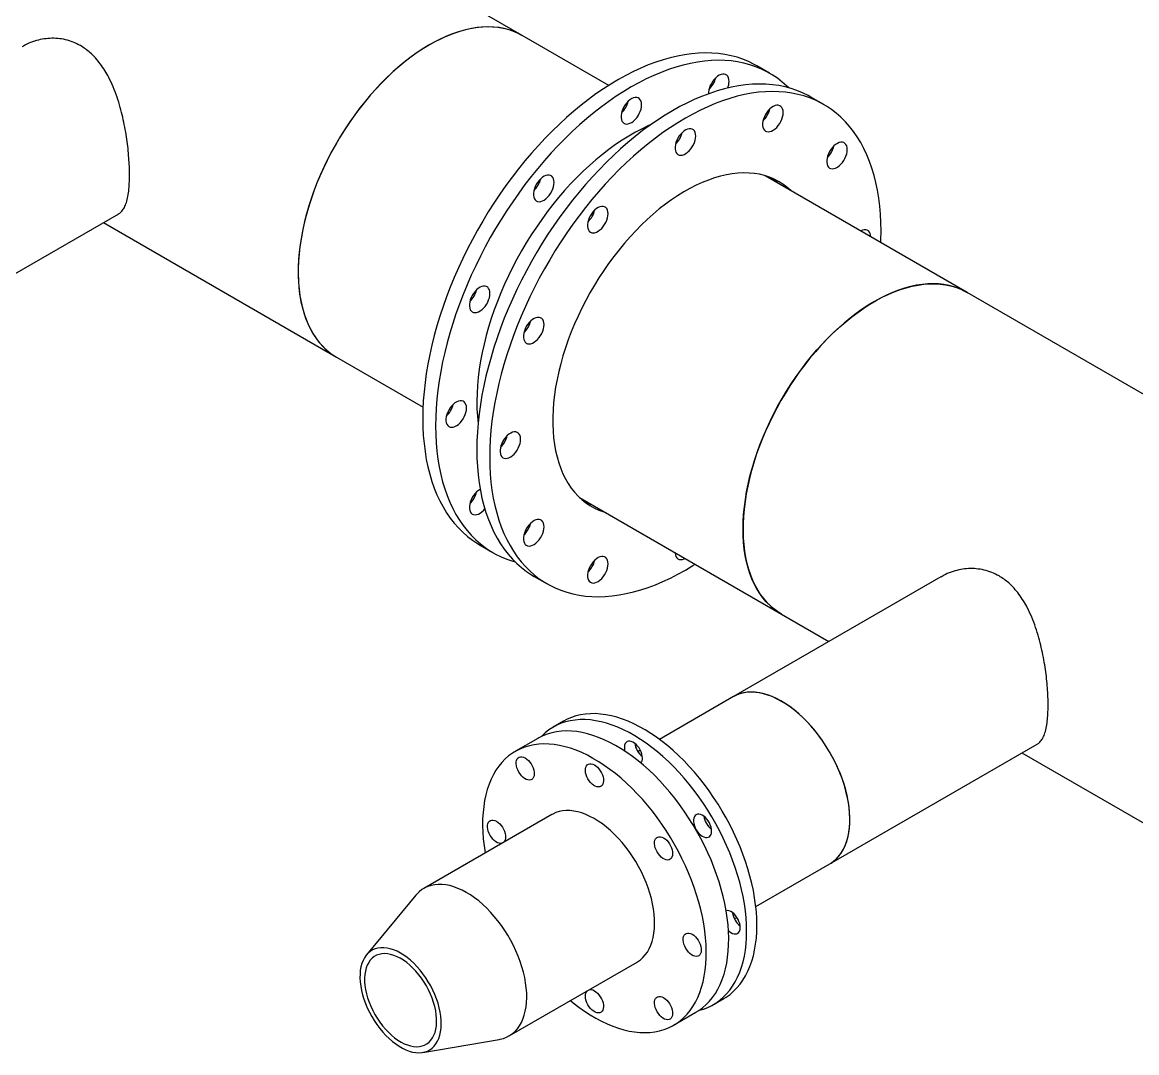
# Model space of a CAD drawing. Header units: inches. Extents: x -375 to 644, y -327 to 278.
# Drawn here: x -217.83 to -179.57, y 78.31 to 113.68 of the extents above; entities that cross this region are included whole.
import ezdxf

# ---------------------------------------------------------------- set-up
doc = ezdxf.new("R2010")
doc.units = ezdxf.units.IN
doc.header["$MEASUREMENT"] = 0

msp = doc.modelspace()

# ---------------------------------------------------------------- linework, layer by layer
at = {"color": 7, "linetype": 'Continuous', "lineweight": 25}
for p, q in [((-200.663, 113.225), (-216.927, 122.614)), ((-197.698, 111.513), (-200.663, 113.225)), ((-192.171, 111.931), (-192.613, 112.186)), ((-190.315, 110.86), (-190.757, 111.115)), ((-192.334, 108.417), (-192.32, 108.408)), ((-185.39, 104.408), (-192.32, 108.408)), ((-221.64, 102.998), (-214.519, 107.109)), ((-215.045, 106.806), (-207.038, 102.183)), ((-169.127, 95.019), (-185.39, 104.408)), ((-207.038, 102.183), (-204.072, 100.471)), ((-198.694, 97.366), (-198.709, 97.375)), ((-198.694, 97.366), (-191.764, 93.366)), ((-202.113, 95.731), (-201.671, 95.476)), ((-200.256, 94.66), (-199.815, 94.405)), ((-186.294, 94.641), (-193.415, 90.53)), ((-191.764, 93.366), (-190.134, 92.424)), ((-193.415, 90.53), (-195.957, 89.063)), ((-199.247, 89.69), (-199.6, 89.485)), ((-200.131, 89.098), (-200.902, 88.653)), ((-190.103, 84.792), (-182.982, 88.904)), ((-196.608, 88.687), (-196.692, 88.638)), ((-183.508, 88.6), (-175.501, 83.977)), ((-199.649, 86.484), (-204.04, 83.949)), ((-192.645, 83.325), (-190.103, 84.792)), ((-204.315, 83.715), (-206.014, 81.663)), ((-193.38, 82.901), (-193.296, 82.949)), ((-201.116, 78.883), (-196.725, 81.417)), ((-194.101, 79.959), (-193.747, 80.163)), ((-195.472, 79.248), (-194.701, 79.693)), ((-204.082, 78.317), (-201.455, 78.762))]:
    msp.add_line(p, q, dxfattribs=at)
at = {"color": 7, "linetype": 'Continuous', "lineweight": 25, "flags": 128}
for points in [[(-200.663, 113.225), (-200.677, 113.233), (-200.829, 113.311), (-200.988, 113.378), (-201.153, 113.432), (-201.324, 113.474), (-201.5, 113.503), (-201.682, 113.519), (-201.868, 113.524), (-202.059, 113.515), (-202.253, 113.494), (-202.451, 113.46), (-202.652, 113.414), (-202.855, 113.356), (-203.061, 113.285), (-203.268, 113.202), (-203.477, 113.107), (-203.686, 113.001), (-203.896, 112.883), (-204.106, 112.754), (-204.315, 112.614), (-204.523, 112.463), (-204.729, 112.302), (-204.934, 112.131), (-205.137, 111.951), (-205.336, 111.761), (-205.533, 111.563), (-205.725, 111.356), (-205.914, 111.141), (-206.098, 110.919), (-206.278, 110.69), (-206.452, 110.454), (-206.62, 110.212), (-206.783, 109.965), (-206.939, 109.713), (-207.088, 109.457), (-207.231, 109.197), (-207.366, 108.934), (-207.493, 108.668), (-207.613, 108.4), (-207.724, 108.13), (-207.827, 107.86), (-207.922, 107.589), (-208.008, 107.318), (-208.084, 107.048), (-208.152, 106.78), (-208.21, 106.514), (-208.259, 106.25), (-208.298, 105.989), (-208.327, 105.733), (-208.347, 105.48), (-208.357, 105.232), (-208.357, 104.99), (-208.348, 104.753), (-208.329, 104.523), (-208.3, 104.3), (-208.262, 104.084), (-208.213, 103.876), (-208.156, 103.676), (-208.089, 103.485), (-208.013, 103.303), (-207.928, 103.131), (-207.834, 102.968), (-207.732, 102.816), (-207.621, 102.674), (-207.502, 102.543), (-207.375, 102.424), (-207.24, 102.316), (-207.098, 102.219), (-207.038, 102.183)], [(-200.663, 113.225), (-200.796, 113.295), (-200.953, 113.364), (-201.117, 113.421), (-201.287, 113.466), (-201.462, 113.498), (-201.642, 113.517), (-201.828, 113.524), (-202.017, 113.518), (-202.211, 113.5), (-202.408, 113.469), (-202.608, 113.425), (-202.811, 113.369), (-203.016, 113.301), (-203.223, 113.221), (-203.432, 113.129), (-203.641, 113.025), (-203.851, 112.91)], [(-203.851, 112.91), (-204.06, 112.783), (-204.27, 112.645), (-204.478, 112.497), (-204.685, 112.338), (-204.89, 112.169), (-205.093, 111.991), (-205.293, 111.803), (-205.491, 111.606), (-205.684, 111.401), (-205.874, 111.188), (-206.059, 110.967), (-206.239, 110.74), (-206.415, 110.505), (-206.584, 110.265), (-206.748, 110.019), (-206.906, 109.768), (-207.057, 109.513), (-207.201, 109.253), (-207.337, 108.991), (-207.467, 108.725), (-207.588, 108.458), (-207.701, 108.188), (-207.806, 107.918), (-207.902, 107.647), (-207.99, 107.376), (-208.068, 107.106), (-208.138, 106.838), (-208.198, 106.571), (-208.249, 106.307), (-208.29, 106.045), (-208.322, 105.788), (-208.344, 105.534), (-208.356, 105.285), (-208.358, 105.041), (-208.351, 104.804), (-208.334, 104.572), (-208.307, 104.347), (-208.271, 104.13), (-208.225, 103.92), (-208.169, 103.718), (-208.104, 103.525), (-208.03, 103.341), (-207.947, 103.167), (-207.855, 103.002), (-207.755, 102.848), (-207.646, 102.704), (-207.528, 102.571), (-207.403, 102.449), (-207.27, 102.338), (-207.13, 102.239), (-207.038, 102.183)], [(-192.613, 112.186), (-192.705, 112.237), (-192.894, 112.33), (-193.089, 112.411), (-193.291, 112.479), (-193.498, 112.535), (-193.712, 112.578), (-193.93, 112.608), (-194.154, 112.626), (-194.382, 112.631), (-194.615, 112.624), (-194.852, 112.603), (-195.092, 112.57), (-195.336, 112.524), (-195.583, 112.466), (-195.832, 112.396), (-196.084, 112.312), (-196.338, 112.217), (-196.593, 112.11), (-196.849, 111.99), (-197.106, 111.859), (-197.363, 111.716), (-197.62, 111.562), (-197.877, 111.396), (-198.133, 111.22), (-198.388, 111.033), (-198.642, 110.836), (-198.894, 110.628), (-199.143, 110.411), (-199.39, 110.184), (-199.634, 109.949), (-199.874, 109.704), (-200.111, 109.451), (-200.344, 109.19), (-200.572, 108.921), (-200.796, 108.645), (-201.014, 108.362), (-201.228, 108.073), (-201.435, 107.777), (-201.637, 107.476), (-201.832, 107.17), (-202.021, 106.859), (-202.203, 106.544), (-202.378, 106.225), (-202.546, 105.902), (-202.705, 105.577), (-202.857, 105.25), (-203.001, 104.92), (-203.137, 104.589), (-203.264, 104.258), (-203.383, 103.926), (-203.493, 103.593), (-203.594, 103.262), (-203.685, 102.931), (-203.767, 102.602), (-203.84, 102.275), (-203.904, 101.95), (-203.958, 101.629), (-204.002, 101.31), (-204.036, 100.996), (-204.061, 100.686), (-204.076, 100.381), (-204.081, 100.081), (-204.076, 99.787), (-204.061, 99.498), (-204.036, 99.217), (-204.002, 98.942), (-203.958, 98.675), (-203.904, 98.415), (-203.84, 98.164), (-203.767, 97.921), (-203.685, 97.687), (-203.594, 97.462), (-203.493, 97.247), (-203.383, 97.042), (-203.264, 96.846), (-203.137, 96.661), (-203.001, 96.487), (-202.857, 96.324), (-202.705, 96.172), (-202.546, 96.032), (-202.378, 95.903), (-202.203, 95.786), (-202.113, 95.731)], [(-191.517, 111.431), (-191.579, 111.49), (-191.739, 111.631), (-191.906, 111.76), (-192.081, 111.877), (-192.263, 111.982), (-192.452, 112.075), (-192.647, 112.156), (-192.849, 112.224), (-193.056, 112.28), (-193.27, 112.323), (-193.488, 112.353), (-193.712, 112.371), (-193.94, 112.376), (-194.173, 112.368), (-194.41, 112.348), (-194.65, 112.315), (-194.894, 112.269), (-195.141, 112.211), (-195.39, 112.14), (-195.642, 112.057), (-195.896, 111.962), (-196.151, 111.854), (-196.407, 111.735), (-196.664, 111.604), (-196.921, 111.461), (-197.178, 111.307), (-197.435, 111.141), (-197.691, 110.965), (-197.946, 110.778), (-198.2, 110.581), (-198.452, 110.373), (-198.701, 110.156), (-198.948, 109.929), (-199.192, 109.693), (-199.432, 109.449), (-199.669, 109.196), (-199.902, 108.935), (-200.13, 108.666), (-200.354, 108.39), (-200.572, 108.107), (-200.786, 107.817), (-200.993, 107.522), (-201.195, 107.221), (-201.39, 106.915), (-201.579, 106.604), (-201.761, 106.289), (-201.936, 105.97), (-202.104, 105.647), (-202.263, 105.322), (-202.416, 104.995), (-202.56, 104.665), (-202.695, 104.334), (-202.822, 104.003), (-202.941, 103.67), (-203.051, 103.338), (-203.152, 103.007), (-203.243, 102.676), (-203.326, 102.347), (-203.398, 102.02), (-203.462, 101.695), (-203.516, 101.374), (-203.56, 101.055), (-203.594, 100.741), (-203.619, 100.431), (-203.634, 100.126), (-203.639, 99.826), (-203.634, 99.531), (-203.619, 99.243), (-203.594, 98.962), (-203.56, 98.687), (-203.516, 98.42), (-203.462, 98.16), (-203.398, 97.909), (-203.326, 97.666), (-203.243, 97.432), (-203.152, 97.207), (-203.051, 96.992), (-202.941, 96.786), (-202.822, 96.591), (-202.695, 96.406), (-202.56, 96.232), (-202.416, 96.069), (-202.263, 95.917), (-202.104, 95.776), (-201.936, 95.648), (-201.761, 95.53), (-201.579, 95.425), (-201.39, 95.332), (-201.195, 95.252), (-200.993, 95.184), (-200.911, 95.16)], [(-193.562, 111.653), (-193.567, 111.719), (-193.583, 111.778), (-193.607, 111.827), (-193.641, 111.865), (-193.682, 111.891), (-193.73, 111.904), (-193.784, 111.904), (-193.841, 111.891), (-193.901, 111.866), (-193.961, 111.828), (-194.019, 111.78), (-194.075, 111.722), (-194.126, 111.656), (-194.171, 111.584), (-194.209, 111.509), (-194.238, 111.431), (-194.258, 111.355), (-194.268, 111.281), (-194.269, 111.226)], [(-190.757, 111.115), (-190.849, 111.166), (-191.038, 111.258), (-191.233, 111.339), (-191.435, 111.407), (-191.642, 111.463), (-191.855, 111.506), (-192.074, 111.537), (-192.298, 111.555), (-192.526, 111.56), (-192.759, 111.552), (-192.996, 111.532), (-193.236, 111.499), (-193.48, 111.453), (-193.727, 111.395), (-193.976, 111.324), (-194.228, 111.241), (-194.481, 111.145), (-194.736, 111.038), (-194.993, 110.919), (-195.25, 110.787), (-195.507, 110.644), (-195.764, 110.49), (-196.021, 110.325), (-196.277, 110.148), (-196.532, 109.962), (-196.786, 109.764), (-197.037, 109.557), (-197.287, 109.34), (-197.534, 109.113), (-197.777, 108.877), (-198.018, 108.632), (-198.255, 108.379), (-198.488, 108.118), (-198.716, 107.849), (-198.94, 107.573), (-199.158, 107.29), (-199.372, 107.001), (-199.579, 106.706), (-199.781, 106.405), (-199.976, 106.098), (-200.165, 105.787), (-200.347, 105.472), (-200.522, 105.153), (-200.689, 104.831), (-200.849, 104.506), (-201.001, 104.178), (-201.145, 103.849), (-201.281, 103.518), (-201.408, 103.186), (-201.527, 102.854), (-201.637, 102.522), (-201.737, 102.19), (-201.829, 101.86), (-201.911, 101.531), (-201.984, 101.203), (-202.048, 100.879), (-202.102, 100.557), (-202.146, 100.239), (-202.18, 99.925), (-202.205, 99.615), (-202.219, 99.309), (-202.224, 99.009), (-202.219, 98.715), (-202.205, 98.427), (-202.18, 98.145), (-202.146, 97.871), (-202.102, 97.603), (-202.048, 97.344), (-201.984, 97.092), (-201.911, 96.85), (-201.829, 96.616), (-201.737, 96.391), (-201.637, 96.175), (-201.527, 95.97), (-201.408, 95.775), (-201.281, 95.59), (-201.145, 95.416), (-201.001, 95.253), (-200.849, 95.101), (-200.689, 94.96), (-200.522, 94.831), (-200.347, 94.714), (-200.256, 94.66)], [(-188.347, 106.51), (-188.352, 106.804), (-188.367, 107.093), (-188.392, 107.374), (-188.426, 107.649), (-188.47, 107.916), (-188.524, 108.176), (-188.588, 108.427), (-188.66, 108.67), (-188.743, 108.904), (-188.834, 109.129), (-188.935, 109.344), (-189.045, 109.549), (-189.164, 109.745), (-189.291, 109.93), (-189.426, 110.104), (-189.57, 110.267), (-189.723, 110.419), (-189.882, 110.559), (-190.05, 110.688), (-190.225, 110.805), (-190.407, 110.91), (-190.596, 111.003), (-190.791, 111.084), (-190.993, 111.152), (-191.2, 111.208), (-191.413, 111.251), (-191.632, 111.282), (-191.856, 111.299), (-192.084, 111.305), (-192.317, 111.297), (-192.554, 111.277), (-192.794, 111.244), (-193.038, 111.198), (-193.285, 111.14), (-193.534, 111.069), (-193.786, 110.986), (-194.039, 110.89), (-194.295, 110.783), (-194.551, 110.663), (-194.808, 110.532), (-195.065, 110.389), (-195.322, 110.235), (-195.579, 110.07), (-195.835, 109.893), (-196.09, 109.706), (-196.344, 109.509), (-196.596, 109.302), (-196.845, 109.084), (-197.092, 108.858), (-197.336, 108.622), (-197.576, 108.377), (-197.813, 108.124), (-198.046, 107.863), (-198.274, 107.594), (-198.498, 107.318), (-198.716, 107.035), (-198.93, 106.746), (-199.137, 106.45), (-199.339, 106.149), (-199.534, 105.843), (-199.723, 105.532), (-199.905, 105.217), (-200.08, 104.898), (-200.247, 104.576), (-200.407, 104.251), (-200.559, 103.923), (-200.703, 103.594), (-200.839, 103.263), (-200.966, 102.931), (-201.085, 102.599), (-201.195, 102.267), (-201.295, 101.935), (-201.387, 101.605), (-201.469, 101.275), (-201.542, 100.948), (-201.606, 100.624), (-201.66, 100.302), (-201.704, 99.984), (-201.738, 99.669), (-201.763, 99.359), (-201.778, 99.054), (-201.782, 98.754), (-201.778, 98.46), (-201.763, 98.172), (-201.738, 97.89), (-201.704, 97.616), (-201.66, 97.348), (-201.606, 97.089), (-201.542, 96.837), (-201.469, 96.594), (-201.387, 96.36), (-201.295, 96.136), (-201.195, 95.92), (-201.085, 95.715), (-200.966, 95.52), (-200.839, 95.335), (-200.703, 95.161), (-200.559, 94.997), (-200.407, 94.845), (-200.247, 94.705), (-200.08, 94.576), (-199.905, 94.459), (-199.723, 94.354), (-199.534, 94.261), (-199.339, 94.18), (-199.137, 94.112), (-198.93, 94.056), (-198.716, 94.013), (-198.498, 93.983), (-198.274, 93.965), (-198.046, 93.96), (-197.813, 93.967), (-197.576, 93.988), (-197.336, 94.021), (-197.092, 94.066), (-196.845, 94.125), (-196.596, 94.195), (-196.344, 94.279), (-196.09, 94.374), (-195.835, 94.481), (-195.579, 94.601), (-195.322, 94.732), (-195.065, 94.875), (-194.808, 95.029), (-194.73, 95.078)], [(-196.568, 110.848), (-196.573, 110.914), (-196.588, 110.973), (-196.612, 111.022), (-196.646, 111.06), (-196.687, 111.086), (-196.736, 111.099), (-196.789, 111.099), (-196.847, 111.086), (-196.906, 111.061), (-196.966, 111.023), (-197.025, 110.975), (-197.08, 110.917), (-197.131, 110.851), (-197.176, 110.779), (-197.214, 110.704), (-197.243, 110.626), (-197.263, 110.55), (-197.273, 110.476), (-197.273, 110.406), (-197.263, 110.344), (-197.243, 110.29), (-197.214, 110.247), (-197.176, 110.214), (-197.131, 110.195), (-197.08, 110.188), (-197.025, 110.194), (-196.966, 110.213), (-196.906, 110.245), (-196.847, 110.288), (-196.789, 110.342), (-196.736, 110.404), (-196.687, 110.473), (-196.646, 110.547), (-196.612, 110.623), (-196.588, 110.701), (-196.573, 110.776), (-196.568, 110.848)], [(-191.706, 110.582), (-191.711, 110.648), (-191.726, 110.706), (-191.751, 110.755), (-191.785, 110.793), (-191.826, 110.819), (-191.874, 110.832), (-191.928, 110.833), (-191.985, 110.82), (-192.045, 110.794), (-192.105, 110.757), (-192.163, 110.708), (-192.219, 110.65), (-192.27, 110.585), (-192.315, 110.513), (-192.353, 110.437), (-192.382, 110.36), (-192.402, 110.283), (-192.412, 110.209), (-192.412, 110.14), (-192.402, 110.077), (-192.382, 110.024), (-192.353, 109.98), (-192.315, 109.948), (-192.27, 109.928), (-192.219, 109.921), (-192.163, 109.928), (-192.105, 109.947), (-192.045, 109.979), (-191.985, 110.022), (-191.928, 110.075), (-191.874, 110.137), (-191.826, 110.206), (-191.785, 110.28), (-191.751, 110.357), (-191.726, 110.434), (-191.711, 110.51), (-191.706, 110.582)], [(-196.257, 110.163), (-196.325, 110.133), (-196.552, 110.026), (-196.78, 109.907), (-197.008, 109.777), (-197.236, 109.635), (-197.464, 109.482), (-197.69, 109.319), (-197.915, 109.145), (-198.138, 108.962), (-198.359, 108.768), (-198.577, 108.565), (-198.793, 108.353), (-199.004, 108.133), (-199.212, 107.904), (-199.416, 107.667), (-199.615, 107.424), (-199.809, 107.173), (-199.998, 106.916), (-200.181, 106.653), (-200.358, 106.384), (-200.528, 106.111), (-200.692, 105.833), (-200.849, 105.551), (-200.999, 105.265), (-201.141, 104.977), (-201.275, 104.686), (-201.401, 104.394), (-201.519, 104.1), (-201.629, 103.806), (-201.729, 103.511), (-201.821, 103.217), (-201.904, 102.924), (-201.977, 102.632), (-202.042, 102.342), (-202.096, 102.054), (-202.141, 101.77), (-202.177, 101.489), (-202.202, 101.213), (-202.218, 100.94), (-202.224, 100.674), (-202.221, 100.412), (-202.207, 100.157), (-202.184, 99.908), (-202.183, 99.898)], [(-194.711, 109.777), (-194.716, 109.843), (-194.732, 109.901), (-194.756, 109.95), (-194.79, 109.988), (-194.831, 110.014), (-194.88, 110.027), (-194.933, 110.028), (-194.99, 110.015), (-195.05, 109.989), (-195.11, 109.952), (-195.168, 109.903), (-195.224, 109.845), (-195.275, 109.78), (-195.32, 109.708), (-195.358, 109.632), (-195.387, 109.555), (-195.407, 109.478), (-195.417, 109.404), (-195.417, 109.335), (-195.407, 109.272), (-195.387, 109.219), (-195.358, 109.175), (-195.32, 109.143), (-195.275, 109.123), (-195.224, 109.116), (-195.168, 109.123), (-195.11, 109.142), (-195.05, 109.174), (-194.99, 109.217), (-194.933, 109.27), (-194.88, 109.332), (-194.831, 109.401), (-194.79, 109.475), (-194.756, 109.552), (-194.732, 109.629), (-194.716, 109.705), (-194.711, 109.777)], [(-189.506, 109.311), (-189.511, 109.377), (-189.526, 109.436), (-189.551, 109.485), (-189.585, 109.523), (-189.626, 109.549), (-189.674, 109.562), (-189.728, 109.562), (-189.785, 109.549), (-189.845, 109.524), (-189.905, 109.486), (-189.963, 109.438), (-190.019, 109.38), (-190.07, 109.314), (-190.115, 109.242), (-190.153, 109.167), (-190.182, 109.09), (-190.202, 109.013), (-190.212, 108.939), (-190.212, 108.869), (-190.202, 108.807), (-190.182, 108.753), (-190.153, 108.71), (-190.115, 108.677), (-190.07, 108.658), (-190.019, 108.651), (-189.963, 108.657), (-189.905, 108.676), (-189.845, 108.708), (-189.785, 108.751), (-189.728, 108.805), (-189.674, 108.867), (-189.626, 108.936), (-189.585, 109.01), (-189.551, 109.086), (-189.526, 109.164), (-189.511, 109.239), (-189.506, 109.311)], [(-199.573, 108.184), (-199.578, 108.25), (-199.593, 108.308), (-199.618, 108.357), (-199.651, 108.395), (-199.693, 108.421), (-199.741, 108.434), (-199.794, 108.434), (-199.852, 108.422), (-199.911, 108.396), (-199.971, 108.359), (-200.03, 108.31), (-200.085, 108.252), (-200.137, 108.186), (-200.182, 108.115), (-200.219, 108.039), (-200.248, 107.962), (-200.268, 107.885), (-200.279, 107.811), (-200.279, 107.742), (-200.268, 107.679), (-200.248, 107.625), (-200.219, 107.582), (-200.182, 107.55), (-200.137, 107.53), (-200.085, 107.523), (-200.03, 107.529), (-199.971, 107.549), (-199.911, 107.58), (-199.852, 107.623), (-199.794, 107.677), (-199.741, 107.739), (-199.693, 107.808), (-199.651, 107.882), (-199.618, 107.959), (-199.593, 108.036), (-199.578, 108.112), (-199.573, 108.184)], [(-191.421, 107.89), (-191.444, 107.911), (-191.577, 108.026), (-191.716, 108.129), (-191.864, 108.22), (-192.018, 108.299), (-192.179, 108.366), (-192.346, 108.42), (-192.518, 108.462), (-192.697, 108.491), (-192.88, 108.507), (-193.069, 108.511), (-193.261, 108.502), (-193.458, 108.48), (-193.658, 108.446), (-193.861, 108.399), (-194.066, 108.339), (-194.274, 108.267), (-194.484, 108.183), (-194.694, 108.087), (-194.906, 107.979), (-195.118, 107.86), (-195.33, 107.729), (-195.541, 107.587), (-195.751, 107.435), (-195.96, 107.272), (-196.167, 107.098), (-196.371, 106.916), (-196.573, 106.724), (-196.771, 106.523), (-196.965, 106.314), (-197.156, 106.096), (-197.342, 105.872), (-197.523, 105.64), (-197.699, 105.402), (-197.868, 105.157), (-198.032, 104.908), (-198.19, 104.653), (-198.341, 104.394), (-198.484, 104.131), (-198.62, 103.865), (-198.749, 103.596), (-198.87, 103.325), (-198.982, 103.053), (-199.086, 102.78), (-199.181, 102.506), (-199.267, 102.233), (-199.344, 101.96), (-199.412, 101.689), (-199.47, 101.42), (-199.519, 101.154), (-199.558, 100.891), (-199.588, 100.632), (-199.608, 100.377), (-199.617, 100.126), (-199.617, 99.882), (-199.608, 99.643), (-199.588, 99.411), (-199.558, 99.185), (-199.519, 98.967), (-199.47, 98.758), (-199.412, 98.556), (-199.344, 98.363), (-199.267, 98.18), (-199.181, 98.006), (-199.086, 97.842), (-198.982, 97.689), (-198.87, 97.546), (-198.749, 97.414), (-198.62, 97.294), (-198.484, 97.185), (-198.341, 97.088), (-198.19, 97.003), (-198.032, 96.93), (-197.868, 96.87), (-197.796, 96.848)], [(-197.717, 107.112), (-197.722, 107.178), (-197.737, 107.236), (-197.761, 107.285), (-197.795, 107.323), (-197.837, 107.349), (-197.885, 107.363), (-197.938, 107.363), (-197.996, 107.35), (-198.055, 107.325), (-198.115, 107.287), (-198.174, 107.239), (-198.229, 107.181), (-198.28, 107.115), (-198.325, 107.043), (-198.363, 106.968), (-198.392, 106.89), (-198.412, 106.813), (-198.422, 106.739), (-198.422, 106.67), (-198.412, 106.608), (-198.392, 106.554), (-198.363, 106.51), (-198.325, 106.478), (-198.28, 106.458), (-198.229, 106.452), (-198.174, 106.458), (-198.115, 106.477), (-198.055, 106.509), (-197.996, 106.552), (-197.938, 106.605), (-197.885, 106.667), (-197.837, 106.736), (-197.795, 106.81), (-197.761, 106.887), (-197.737, 106.964), (-197.722, 107.04), (-197.717, 107.112)], [(-188.701, 106.319), (-188.706, 106.372), (-188.721, 106.43), (-188.746, 106.479), (-188.779, 106.517), (-188.821, 106.543), (-188.869, 106.557), (-188.923, 106.557), (-188.98, 106.544), (-189.04, 106.518), (-189.043, 106.517)], [(-188.356, 106.12), (-188.352, 106.21), (-188.347, 106.51)], [(-201.773, 104.373), (-201.778, 104.439), (-201.793, 104.498), (-201.818, 104.546), (-201.851, 104.584), (-201.893, 104.61), (-201.941, 104.624), (-201.994, 104.624), (-202.052, 104.611), (-202.111, 104.586), (-202.171, 104.548), (-202.23, 104.5), (-202.285, 104.442), (-202.336, 104.376), (-202.381, 104.304), (-202.419, 104.229), (-202.448, 104.151), (-202.468, 104.074), (-202.479, 104), (-202.479, 103.931), (-202.468, 103.869), (-202.448, 103.815), (-202.419, 103.771), (-202.381, 103.739), (-202.336, 103.719), (-202.285, 103.713), (-202.23, 103.719), (-202.171, 103.738), (-202.111, 103.77), (-202.052, 103.813), (-201.994, 103.866), (-201.941, 103.928), (-201.893, 103.997), (-201.851, 104.071), (-201.818, 104.148), (-201.793, 104.226), (-201.778, 104.301), (-201.773, 104.373)], [(-193.08, 96.538), (-193.065, 96.788), (-193.04, 97.043), (-193.006, 97.302), (-192.962, 97.564), (-192.908, 97.829), (-192.846, 98.097), (-192.773, 98.366), (-192.692, 98.636), (-192.602, 98.907), (-192.503, 99.178), (-192.396, 99.448), (-192.281, 99.717), (-192.157, 99.984), (-192.026, 100.249), (-191.887, 100.51), (-191.741, 100.769), (-191.588, 101.023), (-191.429, 101.272), (-191.263, 101.517), (-191.092, 101.755), (-190.915, 101.988), (-190.733, 102.214), (-190.547, 102.432), (-190.356, 102.643), (-190.161, 102.846), (-189.963, 103.04), (-189.762, 103.225), (-189.559, 103.401), (-189.353, 103.567), (-189.145, 103.723), (-188.937, 103.868), (-188.727, 104.003), (-188.518, 104.126), (-188.308, 104.239), (-188.099, 104.339), (-187.891, 104.428), (-187.684, 104.505), (-187.48, 104.569), (-187.277, 104.622), (-187.078, 104.661), (-186.882, 104.689), (-186.689, 104.704), (-186.501, 104.706), (-186.317, 104.696), (-186.138, 104.673), (-185.964, 104.637), (-185.796, 104.589), (-185.634, 104.529), (-185.478, 104.456), (-185.39, 104.408)], [(-185.39, 104.408), (-185.522, 104.478), (-185.68, 104.547), (-185.843, 104.604), (-186.013, 104.648), (-186.188, 104.68), (-186.369, 104.7), (-186.554, 104.707), (-186.744, 104.701), (-186.937, 104.682), (-187.134, 104.651), (-187.335, 104.608), (-187.538, 104.552), (-187.743, 104.484), (-187.95, 104.404), (-188.158, 104.312), (-188.367, 104.208), (-188.577, 104.092)], [(-188.577, 104.092), (-188.787, 103.966), (-188.996, 103.828), (-189.205, 103.679), (-189.412, 103.521), (-189.617, 103.352), (-189.82, 103.173), (-190.02, 102.986), (-190.217, 102.789), (-190.411, 102.584), (-190.6, 102.371), (-190.786, 102.15), (-190.966, 101.922), (-191.141, 101.688), (-191.311, 101.448), (-191.475, 101.202), (-191.632, 100.951), (-191.783, 100.695), (-191.927, 100.436), (-192.064, 100.173), (-192.193, 99.908), (-192.314, 99.64), (-192.428, 99.371), (-192.532, 99.101), (-192.629, 98.83), (-192.716, 98.559), (-192.795, 98.289), (-192.864, 98.021), (-192.925, 97.754), (-192.975, 97.489), (-193.017, 97.228), (-193.048, 96.97), (-193.07, 96.717), (-193.082, 96.468), (-193.085, 96.224), (-193.077, 95.986), (-193.06, 95.755), (-193.034, 95.53), (-192.997, 95.312), (-192.951, 95.103), (-192.896, 94.901), (-192.831, 94.708), (-192.757, 94.524), (-192.674, 94.35), (-192.582, 94.185), (-192.481, 94.03), (-192.372, 93.887), (-192.255, 93.753), (-192.129, 93.631), (-191.996, 93.521), (-191.856, 93.422), (-191.764, 93.366)], [(-199.917, 103.302), (-199.922, 103.368), (-199.937, 103.426), (-199.961, 103.475), (-199.995, 103.513), (-200.037, 103.539), (-200.085, 103.552), (-200.138, 103.552), (-200.196, 103.54), (-200.255, 103.514), (-200.315, 103.477), (-200.374, 103.428), (-200.429, 103.37), (-200.48, 103.304), (-200.525, 103.233), (-200.563, 103.157), (-200.592, 103.08), (-200.612, 103.003), (-200.622, 102.929), (-200.622, 102.86), (-200.612, 102.797), (-200.592, 102.743), (-200.563, 102.7), (-200.525, 102.668), (-200.48, 102.648), (-200.429, 102.641), (-200.374, 102.647), (-200.315, 102.667), (-200.255, 102.698), (-200.196, 102.741), (-200.138, 102.795), (-200.085, 102.857), (-200.037, 102.926), (-199.995, 103), (-199.961, 103.077), (-199.937, 103.154), (-199.922, 103.23), (-199.917, 103.302)], [(-202.578, 100.438), (-202.583, 100.504), (-202.598, 100.562), (-202.623, 100.611), (-202.656, 100.649), (-202.698, 100.675), (-202.746, 100.689), (-202.8, 100.689), (-202.857, 100.676), (-202.916, 100.651), (-202.976, 100.613), (-203.035, 100.565), (-203.091, 100.507), (-203.142, 100.441), (-203.187, 100.369), (-203.224, 100.293), (-203.254, 100.216), (-203.274, 100.139), (-203.284, 100.065), (-203.284, 99.996), (-203.274, 99.934), (-203.254, 99.88), (-203.224, 99.836), (-203.187, 99.804), (-203.142, 99.784), (-203.091, 99.778), (-203.035, 99.784), (-202.976, 99.803), (-202.916, 99.835), (-202.857, 99.878), (-202.8, 99.931), (-202.746, 99.993), (-202.698, 100.062), (-202.656, 100.136), (-202.623, 100.213), (-202.598, 100.29), (-202.583, 100.366), (-202.578, 100.438)], [(-200.722, 99.367), (-200.727, 99.433), (-200.742, 99.491), (-200.767, 99.54), (-200.8, 99.578), (-200.842, 99.604), (-200.89, 99.617), (-200.944, 99.617), (-201.001, 99.605), (-201.06, 99.579), (-201.12, 99.541), (-201.179, 99.493), (-201.234, 99.435), (-201.286, 99.369), (-201.331, 99.298), (-201.368, 99.222), (-201.397, 99.145), (-201.417, 99.068), (-201.428, 98.994), (-201.428, 98.924), (-201.417, 98.862), (-201.397, 98.808), (-201.368, 98.765), (-201.331, 98.733), (-201.286, 98.713), (-201.234, 98.706), (-201.179, 98.712), (-201.12, 98.732), (-201.06, 98.763), (-201.001, 98.806), (-200.944, 98.86), (-200.89, 98.922), (-200.842, 98.991), (-200.8, 99.065), (-200.767, 99.141), (-200.742, 99.219), (-200.727, 99.295), (-200.722, 99.367)], [(-202.109, 97.646), (-202.111, 97.645), (-202.171, 97.608), (-202.23, 97.559), (-202.285, 97.501), (-202.336, 97.435), (-202.381, 97.364), (-202.419, 97.288), (-202.448, 97.211), (-202.468, 97.134), (-202.479, 97.06), (-202.479, 96.991), (-202.468, 96.928), (-202.448, 96.874), (-202.419, 96.831), (-202.381, 96.799), (-202.336, 96.779), (-202.285, 96.772), (-202.23, 96.778), (-202.171, 96.798), (-202.111, 96.829), (-202.052, 96.872), (-201.994, 96.926), (-201.951, 96.976)], [(-199.917, 96.361), (-199.922, 96.427), (-199.937, 96.485), (-199.961, 96.534), (-199.995, 96.572), (-200.037, 96.598), (-200.085, 96.612), (-200.138, 96.612), (-200.196, 96.599), (-200.255, 96.574), (-200.315, 96.536), (-200.374, 96.488), (-200.429, 96.43), (-200.48, 96.364), (-200.525, 96.292), (-200.563, 96.216), (-200.592, 96.139), (-200.612, 96.062), (-200.622, 95.988), (-200.622, 95.919), (-200.612, 95.857), (-200.592, 95.803), (-200.563, 95.759), (-200.525, 95.727), (-200.48, 95.707), (-200.429, 95.701), (-200.374, 95.707), (-200.315, 95.726), (-200.255, 95.758), (-200.196, 95.801), (-200.138, 95.854), (-200.085, 95.916), (-200.037, 95.985), (-199.995, 96.059), (-199.961, 96.136), (-199.937, 96.213), (-199.922, 96.289), (-199.917, 96.361)], [(-191.764, 93.366), (-191.897, 93.449), (-192.035, 93.551), (-192.166, 93.665), (-192.289, 93.79), (-192.404, 93.926), (-192.511, 94.073), (-192.609, 94.231), (-192.698, 94.398), (-192.779, 94.575), (-192.85, 94.762), (-192.912, 94.957), (-192.965, 95.161), (-193.008, 95.374), (-193.042, 95.593), (-193.066, 95.82), (-193.08, 96.053), (-193.085, 96.293), (-193.08, 96.538)], [(-197.717, 95.091), (-197.722, 95.157), (-197.737, 95.215), (-197.761, 95.264), (-197.795, 95.302), (-197.837, 95.328), (-197.885, 95.341), (-197.938, 95.341), (-197.996, 95.329), (-198.055, 95.303), (-198.115, 95.266), (-198.174, 95.217), (-198.229, 95.159), (-198.28, 95.093), (-198.325, 95.022), (-198.363, 94.946), (-198.392, 94.869), (-198.412, 94.792), (-198.422, 94.718), (-198.422, 94.649), (-198.412, 94.586), (-198.392, 94.532), (-198.363, 94.489), (-198.325, 94.457), (-198.28, 94.437), (-198.229, 94.43), (-198.174, 94.436), (-198.115, 94.456), (-198.055, 94.487), (-197.996, 94.53), (-197.938, 94.584), (-197.885, 94.646), (-197.837, 94.715), (-197.795, 94.789), (-197.761, 94.866), (-197.737, 94.943), (-197.722, 95.019), (-197.717, 95.091)], [(-195.418, 95.475), (-195.417, 95.454), (-195.407, 95.391), (-195.387, 95.337), (-195.358, 95.294), (-195.32, 95.262), (-195.275, 95.242), (-195.224, 95.235), (-195.168, 95.241), (-195.11, 95.261), (-195.076, 95.277)], [(-189.626, 85.314), (-189.567, 85.442), (-189.519, 85.58), (-189.479, 85.726), (-189.449, 85.88), (-189.429, 86.042), (-189.418, 86.211), (-189.418, 86.386), (-189.427, 86.566), (-189.446, 86.751), (-189.475, 86.939), (-189.513, 87.131), (-189.561, 87.325), (-189.617, 87.52), (-189.683, 87.716), (-189.758, 87.911), (-189.841, 88.106), (-189.932, 88.298), (-190.031, 88.489), (-190.136, 88.675), (-190.249, 88.857), (-190.368, 89.035), (-190.493, 89.206), (-190.623, 89.371), (-190.758, 89.529), (-190.898, 89.679), (-191.04, 89.821), (-191.186, 89.953), (-191.334, 90.076), (-191.484, 90.189), (-191.636, 90.291), (-191.787, 90.382), (-191.939, 90.462), (-192.09, 90.53), (-192.239, 90.586), (-192.386, 90.629), (-192.531, 90.661), (-192.673, 90.679), (-192.81, 90.685), (-192.944, 90.679), (-193.072, 90.659), (-193.195, 90.627), (-193.312, 90.583), (-193.415, 90.53)], [(-191.759, 90.366), (-191.911, 90.448), (-192.062, 90.518), (-192.212, 90.576), (-192.359, 90.622), (-192.505, 90.656), (-192.647, 90.677), (-192.785, 90.685), (-192.919, 90.681), (-193.049, 90.664), (-193.173, 90.634), (-193.29, 90.592), (-193.402, 90.538), (-193.415, 90.53)], [(-190.103, 84.792), (-190.063, 84.817), (-189.962, 84.889), (-189.869, 84.973), (-189.783, 85.068), (-189.706, 85.174), (-189.637, 85.291), (-189.578, 85.418), (-189.527, 85.553), (-189.486, 85.698), (-189.454, 85.851), (-189.432, 86.012), (-189.42, 86.179), (-189.417, 86.353), (-189.425, 86.532), (-189.442, 86.716), (-189.469, 86.904), (-189.505, 87.095), (-189.551, 87.289), (-189.606, 87.484), (-189.67, 87.68), (-189.743, 87.875), (-189.825, 88.07), (-189.914, 88.263), (-190.012, 88.454), (-190.116, 88.641), (-190.228, 88.824), (-190.346, 89.002), (-190.47, 89.175), (-190.599, 89.341), (-190.733, 89.5), (-190.872, 89.652), (-191.014, 89.795), (-191.159, 89.929), (-191.307, 90.054), (-191.457, 90.169), (-191.608, 90.273), (-191.759, 90.366)], [(-192.608, 82.681), (-192.613, 82.91), (-192.627, 83.143), (-192.652, 83.381), (-192.686, 83.623), (-192.73, 83.869), (-192.783, 84.117), (-192.846, 84.367), (-192.918, 84.618), (-192.999, 84.87), (-193.089, 85.122), (-193.187, 85.374), (-193.294, 85.625), (-193.409, 85.874), (-193.532, 86.12), (-193.662, 86.364), (-193.799, 86.604), (-193.943, 86.84), (-194.094, 87.07), (-194.251, 87.296), (-194.413, 87.515), (-194.581, 87.728), (-194.753, 87.934), (-194.93, 88.132), (-195.111, 88.322), (-195.295, 88.504), (-195.482, 88.676), (-195.672, 88.839), (-195.864, 88.992), (-196.058, 89.135), (-196.253, 89.267), (-196.448, 89.389), (-196.643, 89.499), (-196.838, 89.597), (-197.033, 89.684), (-197.226, 89.758), (-197.417, 89.821), (-197.605, 89.871), (-197.791, 89.908), (-197.974, 89.933), (-198.153, 89.946), (-198.327, 89.945), (-198.498, 89.932), (-198.663, 89.907), (-198.822, 89.868), (-198.976, 89.818), (-199.123, 89.755), (-199.247, 89.69)], [(-192.961, 82.477), (-192.966, 82.706), (-192.981, 82.939), (-193.005, 83.177), (-193.04, 83.419), (-193.083, 83.664), (-193.137, 83.912), (-193.2, 84.162), (-193.272, 84.414), (-193.352, 84.666), (-193.442, 84.918), (-193.541, 85.17), (-193.648, 85.421), (-193.762, 85.67), (-193.885, 85.916), (-194.015, 86.16), (-194.153, 86.4), (-194.297, 86.635), (-194.447, 86.866), (-194.604, 87.092), (-194.766, 87.311), (-194.934, 87.524), (-195.107, 87.73), (-195.283, 87.928), (-195.464, 88.118), (-195.649, 88.3), (-195.836, 88.472), (-196.026, 88.635), (-196.218, 88.788), (-196.411, 88.931), (-196.606, 89.063), (-196.801, 89.185), (-196.997, 89.295), (-197.192, 89.393), (-197.386, 89.48), (-197.579, 89.554), (-197.77, 89.617), (-197.959, 89.667), (-198.145, 89.704), (-198.327, 89.729), (-198.506, 89.742), (-198.681, 89.741), (-198.851, 89.728), (-199.016, 89.703), (-199.176, 89.664), (-199.329, 89.614), (-199.477, 89.551), (-199.618, 89.475), (-199.751, 89.388), (-199.878, 89.289), (-199.997, 89.178), (-200.015, 89.16)], [(-194.701, 79.693), (-194.6, 79.756), (-194.471, 79.851), (-194.35, 79.957), (-194.237, 80.074), (-194.132, 80.202), (-194.036, 80.342), (-193.948, 80.491), (-193.869, 80.651), (-193.799, 80.82), (-193.738, 80.999), (-193.687, 81.186), (-193.646, 81.382), (-193.614, 81.585), (-193.592, 81.795), (-193.579, 82.012), (-193.577, 82.235), (-193.584, 82.464), (-193.601, 82.698), (-193.628, 82.936), (-193.665, 83.178), (-193.712, 83.423), (-193.767, 83.67), (-193.833, 83.919), (-193.907, 84.17), (-193.991, 84.421), (-194.083, 84.672), (-194.184, 84.922), (-194.293, 85.171), (-194.41, 85.418), (-194.535, 85.663), (-194.667, 85.904), (-194.806, 86.141), (-194.952, 86.374), (-195.104, 86.601), (-195.263, 86.823), (-195.427, 87.039), (-195.595, 87.248), (-195.769, 87.45), (-195.947, 87.644), (-196.128, 87.829), (-196.313, 88.006), (-196.501, 88.173), (-196.691, 88.331), (-196.883, 88.479), (-197.076, 88.616), (-197.27, 88.742), (-197.465, 88.857), (-197.659, 88.961), (-197.853, 89.053), (-198.045, 89.133), (-198.237, 89.201), (-198.425, 89.256), (-198.612, 89.299), (-198.795, 89.33), (-198.975, 89.347), (-199.15, 89.352), (-199.322, 89.345), (-199.488, 89.324), (-199.649, 89.291), (-199.805, 89.246), (-199.954, 89.188), (-200.096, 89.118), (-200.131, 89.098)], [(-199.012, 80.097), (-198.912, 80.015), (-198.72, 79.868), (-198.527, 79.731), (-198.333, 79.604), (-198.138, 79.489), (-197.944, 79.385), (-197.75, 79.294), (-197.557, 79.213), (-197.366, 79.146), (-197.178, 79.09), (-196.991, 79.047), (-196.808, 79.017), (-196.628, 78.999), (-196.452, 78.994), (-196.281, 79.001), (-196.115, 79.022), (-195.954, 79.055), (-195.798, 79.1), (-195.649, 79.158), (-195.507, 79.229), (-195.371, 79.311), (-195.242, 79.405), (-195.121, 79.512), (-195.008, 79.629), (-194.903, 79.757), (-194.806, 79.897), (-194.719, 80.046), (-194.64, 80.206), (-194.57, 80.375), (-194.509, 80.554), (-194.458, 80.741), (-194.416, 80.937), (-194.385, 81.14), (-194.362, 81.35), (-194.35, 81.567), (-194.348, 81.79), (-194.355, 82.019), (-194.372, 82.253), (-194.399, 82.491), (-194.436, 82.733), (-194.482, 82.978), (-194.538, 83.225), (-194.604, 83.474), (-194.678, 83.725), (-194.761, 83.976), (-194.854, 84.227), (-194.954, 84.477), (-195.064, 84.726), (-195.181, 84.973), (-195.306, 85.218), (-195.438, 85.459), (-195.577, 85.696), (-195.723, 85.929), (-195.875, 86.156), (-196.034, 86.378), (-196.197, 86.594), (-196.366, 86.803), (-196.54, 87.005), (-196.718, 87.199), (-196.899, 87.384), (-197.084, 87.561), (-197.272, 87.728), (-197.462, 87.886), (-197.654, 88.034), (-197.847, 88.171), (-198.041, 88.297), (-198.236, 88.412), (-198.43, 88.516), (-198.624, 88.608), (-198.816, 88.688), (-199.007, 88.756), (-199.196, 88.811), (-199.383, 88.854), (-199.566, 88.885), (-199.746, 88.902), (-199.921, 88.907), (-200.093, 88.9), (-200.259, 88.879), (-200.42, 88.846), (-200.575, 88.801), (-200.725, 88.743), (-200.867, 88.673), (-201.003, 88.59), (-201.132, 88.496), (-201.253, 88.39), (-201.366, 88.272), (-201.471, 88.144), (-201.567, 88.005), (-201.655, 87.855), (-201.734, 87.695)], [(-196.539, 88.421), (-196.544, 88.488), (-196.559, 88.559), (-196.583, 88.631), (-196.616, 88.702), (-196.656, 88.77), (-196.703, 88.832), (-196.754, 88.887), (-196.809, 88.933), (-196.864, 88.968), (-196.92, 88.991), (-196.973, 89.002), (-197.022, 89), (-197.065, 88.985), (-197.102, 88.957), (-197.131, 88.918), (-197.15, 88.869), (-197.16, 88.812), (-197.16, 88.747), (-197.15, 88.678), (-197.147, 88.663)], [(-200.274, 87.761), (-200.3, 87.719), (-200.335, 87.688), (-200.376, 87.669), (-200.424, 87.663), (-200.476, 87.669), (-200.531, 87.689), (-200.586, 87.72), (-200.641, 87.763), (-200.694, 87.815), (-200.742, 87.875), (-200.784, 87.941), (-200.82, 88.012), (-200.847, 88.084), (-200.864, 88.155), (-200.873, 88.223), (-200.871, 88.287), (-200.859, 88.343), (-200.838, 88.39), (-200.807, 88.427), (-200.769, 88.452), (-200.724, 88.464), (-200.674, 88.464), (-200.621, 88.451), (-200.565, 88.426), (-200.51, 88.388), (-200.456, 88.341), (-200.405, 88.284), (-200.36, 88.221), (-200.321, 88.152), (-200.29, 88.081), (-200.267, 88.009), (-200.254, 87.939), (-200.251, 87.873), (-200.258, 87.813), (-200.274, 87.761)], [(-197.899, 87.526), (-197.925, 87.484), (-197.96, 87.453), (-198.001, 87.434), (-198.049, 87.428), (-198.101, 87.434), (-198.156, 87.454), (-198.211, 87.485), (-198.266, 87.528), (-198.319, 87.58), (-198.367, 87.64), (-198.409, 87.706), (-198.445, 87.777), (-198.472, 87.849), (-198.489, 87.92), (-198.498, 87.988), (-198.496, 88.052), (-198.484, 88.108), (-198.463, 88.155), (-198.432, 88.192), (-198.394, 88.217), (-198.349, 88.229), (-198.299, 88.229), (-198.246, 88.216), (-198.19, 88.19), (-198.135, 88.153), (-198.081, 88.106), (-198.03, 88.049), (-197.985, 87.986), (-197.946, 87.917), (-197.915, 87.846), (-197.892, 87.774), (-197.879, 87.704), (-197.876, 87.638), (-197.883, 87.578), (-197.899, 87.526)], [(-201.734, 87.695), (-201.804, 87.526), (-201.865, 87.347), (-201.916, 87.16), (-201.957, 86.965), (-201.989, 86.761), (-202.011, 86.551), (-202.024, 86.334), (-202.026, 86.111), (-202.019, 85.882), (-202.002, 85.648), (-201.974, 85.41), (-201.938, 85.168), (-201.937, 85.163)], [(-196.725, 81.417), (-196.706, 81.429), (-196.61, 81.495), (-196.521, 81.573), (-196.44, 81.663), (-196.368, 81.763), (-196.305, 81.874), (-196.25, 81.995), (-196.204, 82.125), (-196.169, 82.264), (-196.142, 82.411), (-196.126, 82.565), (-196.119, 82.726), (-196.122, 82.892), (-196.135, 83.064), (-196.157, 83.24), (-196.19, 83.419), (-196.232, 83.601), (-196.283, 83.785), (-196.343, 83.969), (-196.412, 84.153), (-196.49, 84.336), (-196.575, 84.518), (-196.669, 84.696), (-196.769, 84.871), (-196.877, 85.042), (-196.99, 85.208), (-197.109, 85.367), (-197.234, 85.52), (-197.363, 85.665), (-197.495, 85.802), (-197.632, 85.931), (-197.77, 86.05), (-197.911, 86.158), (-198.053, 86.257), (-198.196, 86.344), (-198.339, 86.42), (-198.48, 86.484), (-198.621, 86.536), (-198.759, 86.576), (-198.895, 86.603), (-199.028, 86.618), (-199.156, 86.62), (-199.28, 86.609), (-199.398, 86.586), (-199.511, 86.55), (-199.618, 86.501), (-199.649, 86.484)], [(-194.164, 85.914), (-194.169, 85.981), (-194.184, 86.052), (-194.208, 86.124), (-194.241, 86.195), (-194.281, 86.263), (-194.328, 86.325), (-194.379, 86.38), (-194.434, 86.426), (-194.489, 86.461), (-194.545, 86.484), (-194.598, 86.495), (-194.647, 86.492), (-194.69, 86.478), (-194.727, 86.45), (-194.756, 86.411), (-194.775, 86.362), (-194.785, 86.305), (-194.785, 86.24), (-194.775, 86.171), (-194.756, 86.1), (-194.727, 86.028), (-194.69, 85.958), (-194.647, 85.893), (-194.598, 85.834), (-194.545, 85.783), (-194.489, 85.743), (-194.434, 85.714), (-194.379, 85.697), (-194.328, 85.692), (-194.281, 85.701), (-194.241, 85.722), (-194.208, 85.755), (-194.184, 85.799), (-194.169, 85.853), (-194.164, 85.914)], [(-201.367, 85.492), (-201.408, 85.488), (-201.46, 85.495), (-201.514, 85.514), (-201.57, 85.546), (-201.625, 85.588), (-201.678, 85.64), (-201.726, 85.701), (-201.768, 85.767), (-201.803, 85.837), (-201.83, 85.909), (-201.848, 85.98), (-201.856, 86.049), (-201.854, 86.112), (-201.843, 86.168), (-201.821, 86.215), (-201.791, 86.252), (-201.753, 86.277), (-201.708, 86.29), (-201.658, 86.29), (-201.605, 86.276), (-201.549, 86.251), (-201.494, 86.214), (-201.44, 86.166), (-201.389, 86.11), (-201.344, 86.046), (-201.305, 85.978), (-201.273, 85.906), (-201.251, 85.834), (-201.238, 85.764), (-201.235, 85.698), (-201.242, 85.638), (-201.258, 85.586), (-201.258, 85.586)], [(-195.524, 85.019), (-195.55, 84.977), (-195.585, 84.946), (-195.626, 84.927), (-195.674, 84.92), (-195.726, 84.927), (-195.781, 84.947), (-195.836, 84.978), (-195.891, 85.021), (-195.944, 85.073), (-195.992, 85.133), (-196.034, 85.199), (-196.07, 85.27), (-196.097, 85.342), (-196.114, 85.413), (-196.123, 85.481), (-196.121, 85.545), (-196.109, 85.601), (-196.088, 85.648), (-196.057, 85.685), (-196.019, 85.71), (-195.974, 85.722), (-195.924, 85.722), (-195.871, 85.709), (-195.815, 85.683), (-195.76, 85.646), (-195.706, 85.599), (-195.655, 85.542), (-195.61, 85.479), (-195.571, 85.41), (-195.54, 85.339), (-195.517, 85.267), (-195.504, 85.197), (-195.501, 85.131), (-195.508, 85.071), (-195.524, 85.019)], [(-201.258, 85.586), (-201.284, 85.544), (-201.291, 85.536)], [(-201.455, 78.762), (-201.425, 78.767), (-201.309, 78.797), (-201.2, 78.839), (-201.097, 78.894), (-201.001, 78.96), (-200.912, 79.039), (-200.831, 79.128), (-200.759, 79.229), (-200.696, 79.339), (-200.641, 79.46), (-200.595, 79.59), (-200.56, 79.729), (-200.533, 79.876), (-200.517, 80.03), (-200.51, 80.191), (-200.513, 80.358), (-200.526, 80.529), (-200.549, 80.705), (-200.581, 80.884), (-200.623, 81.066), (-200.674, 81.25), (-200.734, 81.434), (-200.803, 81.618), (-200.881, 81.801), (-200.966, 81.983), (-201.06, 82.161), (-201.16, 82.336), (-201.268, 82.507), (-201.381, 82.673), (-201.5, 82.832), (-201.625, 82.985), (-201.754, 83.13), (-201.886, 83.267), (-202.023, 83.396), (-202.161, 83.515), (-202.302, 83.624), (-202.444, 83.722), (-202.587, 83.809), (-202.73, 83.885), (-202.871, 83.949), (-203.012, 84.002), (-203.151, 84.041), (-203.286, 84.069), (-203.419, 84.083), (-203.547, 84.085), (-203.671, 84.074), (-203.789, 84.051), (-203.902, 84.015), (-204.009, 83.966), (-204.108, 83.906), (-204.201, 83.834), (-204.285, 83.75), (-204.315, 83.715)], [(-193.18, 82.604), (-193.185, 82.671), (-193.2, 82.741), (-193.225, 82.813), (-193.257, 82.884), (-193.298, 82.952), (-193.344, 83.014), (-193.395, 83.069), (-193.45, 83.115), (-193.506, 83.15), (-193.561, 83.173), (-193.614, 83.184), (-193.663, 83.182), (-193.666, 83.181)], [(-193.747, 80.163), (-193.662, 80.215), (-193.532, 80.309), (-193.409, 80.413), (-193.294, 80.53), (-193.187, 80.657), (-193.089, 80.795), (-192.999, 80.944), (-192.918, 81.103), (-192.846, 81.271), (-192.783, 81.449), (-192.73, 81.635), (-192.686, 81.83), (-192.652, 82.032), (-192.627, 82.242), (-192.613, 82.458), (-192.608, 82.681)], [(-194.541, 81.708), (-194.567, 81.666), (-194.601, 81.635), (-194.642, 81.616), (-194.69, 81.61), (-194.742, 81.617), (-194.797, 81.636), (-194.853, 81.668), (-194.908, 81.71), (-194.96, 81.762), (-195.008, 81.823), (-195.051, 81.889), (-195.086, 81.959), (-195.113, 82.031), (-195.131, 82.102), (-195.139, 82.171), (-195.137, 82.234), (-195.125, 82.29), (-195.104, 82.337), (-195.074, 82.374), (-195.035, 82.399), (-194.991, 82.412), (-194.941, 82.412), (-194.887, 82.398), (-194.832, 82.373), (-194.776, 82.336), (-194.722, 82.288), (-194.672, 82.232), (-194.626, 82.168), (-194.587, 82.1), (-194.556, 82.028), (-194.533, 81.956), (-194.52, 81.886), (-194.517, 81.82), (-194.524, 81.76), (-194.541, 81.708)], [(-194.59, 79.763), (-194.447, 79.804), (-194.297, 79.861), (-194.153, 79.93), (-194.015, 80.011), (-193.885, 80.105), (-193.762, 80.209), (-193.648, 80.326), (-193.541, 80.453), (-193.442, 80.591), (-193.352, 80.74), (-193.272, 80.899), (-193.2, 81.067), (-193.137, 81.244), (-193.083, 81.431), (-193.04, 81.625), (-193.005, 81.828), (-192.981, 82.038), (-192.966, 82.254), (-192.961, 82.477)], [(-193.586, 82.495), (-193.561, 82.473), (-193.506, 82.432), (-193.45, 82.403), (-193.395, 82.386), (-193.344, 82.382), (-193.298, 82.39), (-193.257, 82.412), (-193.225, 82.445), (-193.2, 82.489), (-193.185, 82.542), (-193.18, 82.604)], [(-206.131, 81.472), (-206.172, 81.368), (-206.203, 81.256), (-206.224, 81.135), (-206.235, 81.008), (-206.237, 80.874), (-206.229, 80.734), (-206.212, 80.59), (-206.184, 80.443), (-206.148, 80.294), (-206.102, 80.143), (-206.047, 79.992), (-205.984, 79.842), (-205.913, 79.693), (-205.834, 79.548), (-205.748, 79.406), (-205.656, 79.27), (-205.558, 79.139), (-205.455, 79.015), (-205.348, 78.899), (-205.237, 78.792), (-205.124, 78.693), (-205.009, 78.605), (-204.892, 78.527), (-204.775, 78.46), (-204.658, 78.405), (-204.543, 78.361), (-204.43, 78.33), (-204.32, 78.312), (-204.213, 78.306), (-204.111, 78.312), (-204.014, 78.332), (-203.922, 78.364), (-203.837, 78.408), (-203.76, 78.463), (-203.689, 78.531), (-203.627, 78.61), (-203.573, 78.699), (-203.529, 78.798), (-203.493, 78.906), (-203.467, 79.022), (-203.45, 79.147), (-203.444, 79.278), (-203.447, 79.415), (-203.46, 79.556), (-203.482, 79.702), (-203.514, 79.85), (-203.556, 80.001), (-203.606, 80.152), (-203.665, 80.302), (-203.732, 80.452), (-203.807, 80.599), (-203.89, 80.742), (-203.979, 80.881), (-204.074, 81.015), (-204.174, 81.142), (-204.279, 81.263), (-204.388, 81.375), (-204.5, 81.478), (-204.615, 81.571), (-204.731, 81.655), (-204.848, 81.727), (-204.965, 81.788), (-205.081, 81.838), (-205.195, 81.875), (-205.307, 81.9), (-205.416, 81.912), (-205.52, 81.911), (-205.62, 81.898), (-205.714, 81.873), (-205.802, 81.835), (-205.884, 81.785), (-205.958, 81.723), (-206.024, 81.65), (-206.082, 81.566), (-206.131, 81.472)], [(-205.984, 81.316), (-206.022, 81.218), (-206.05, 81.11), (-206.069, 80.994), (-206.077, 80.872), (-206.076, 80.743), (-206.065, 80.609), (-206.044, 80.471), (-206.013, 80.33), (-205.973, 80.187), (-205.924, 80.044), (-205.866, 79.901), (-205.799, 79.76), (-205.725, 79.621), (-205.644, 79.487), (-205.557, 79.357), (-205.463, 79.234), (-205.365, 79.118), (-205.262, 79.01), (-205.156, 78.91), (-205.048, 78.82), (-204.938, 78.741), (-204.827, 78.673), (-204.716, 78.616), (-204.606, 78.571), (-204.498, 78.539), (-204.393, 78.519), (-204.291, 78.512), (-204.194, 78.518), (-204.102, 78.537), (-204.016, 78.568), (-203.937, 78.612), (-203.865, 78.668), (-203.8, 78.735), (-203.744, 78.814), (-203.697, 78.903), (-203.66, 79.001), (-203.631, 79.109), (-203.613, 79.225), (-203.604, 79.347), (-203.605, 79.476), (-203.616, 79.61), (-203.637, 79.748), (-203.668, 79.889), (-203.708, 80.032), (-203.758, 80.175), (-203.816, 80.318), (-203.882, 80.459), (-203.956, 80.598), (-204.037, 80.732), (-204.125, 80.862), (-204.218, 80.985), (-204.316, 81.101), (-204.419, 81.209), (-204.525, 81.309), (-204.633, 81.399), (-204.744, 81.478), (-204.855, 81.546), (-204.965, 81.603), (-205.075, 81.648), (-205.183, 81.68), (-205.288, 81.7), (-205.39, 81.707), (-205.487, 81.701), (-205.579, 81.682), (-205.665, 81.651), (-205.745, 81.607), (-205.817, 81.551), (-205.881, 81.484), (-205.937, 81.405), (-205.984, 81.316)], [(-197.899, 79.769), (-197.925, 79.727), (-197.96, 79.695), (-198.001, 79.677), (-198.049, 79.67), (-198.101, 79.677), (-198.156, 79.697), (-198.211, 79.728), (-198.266, 79.771), (-198.319, 79.823), (-198.367, 79.883), (-198.409, 79.949), (-198.445, 80.02), (-198.472, 80.092), (-198.489, 80.163), (-198.498, 80.231), (-198.496, 80.295), (-198.484, 80.351), (-198.463, 80.398), (-198.44, 80.427)], [(-198.368, 80.469), (-198.349, 80.472), (-198.299, 80.472), (-198.246, 80.459), (-198.19, 80.433), (-198.135, 80.396), (-198.081, 80.349), (-198.03, 80.292), (-197.985, 80.229), (-197.946, 80.16), (-197.915, 80.089), (-197.892, 80.017), (-197.879, 79.947), (-197.876, 79.88), (-197.883, 79.821), (-197.899, 79.769)], [(-195.524, 79.534), (-195.55, 79.491), (-195.585, 79.46), (-195.626, 79.442), (-195.674, 79.435), (-195.726, 79.442), (-195.781, 79.461), (-195.836, 79.493), (-195.891, 79.535), (-195.944, 79.588), (-195.992, 79.648), (-196.034, 79.714), (-196.07, 79.785), (-196.097, 79.856), (-196.114, 79.928), (-196.123, 79.996), (-196.121, 80.059), (-196.109, 80.116), (-196.088, 80.163), (-196.057, 80.2), (-196.019, 80.225), (-195.974, 80.237), (-195.924, 80.237), (-195.871, 80.224), (-195.815, 80.198), (-195.76, 80.161), (-195.706, 80.114), (-195.655, 80.057), (-195.61, 79.994), (-195.571, 79.925), (-195.54, 79.854), (-195.517, 79.782), (-195.504, 79.712), (-195.501, 79.645), (-195.508, 79.585), (-195.524, 79.534)]]:
    msp.add_lwpolyline(points, dxfattribs=at)
at = {"color": 7, "linetype": 'Continuous', "lineweight": 25}
for centre, radius, start, end in [((-194.818, 111.97), 0.82, 313.4361, 346.5693), ((-194.229, 111.669), 0.666, 338.4154, 358.6407), ((-197.823, 111.165), 0.82, 313.4361, 346.5693), ((-192.962, 110.898), 0.82, 313.4361, 346.5693), ((-195.967, 110.093), 0.82, 313.4361, 346.5693), ((-190.762, 109.628), 0.82, 313.4361, 346.5693), ((-200.828, 108.5), 0.82, 313.4361, 346.5693), ((-193.406, 106.544), 2.223, 46.0526, 53.1799), ((-198.972, 107.429), 0.82, 313.4361, 346.5693), ((-203.028, 104.69), 0.82, 313.4361, 346.5693), ((-201.172, 103.618), 0.82, 313.4361, 346.5693), ((-203.833, 100.755), 0.82, 313.4361, 346.5693), ((-201.977, 99.683), 0.82, 313.4361, 346.5693), ((-203.028, 97.749), 0.82, 313.4361, 346.5693), ((-197.625, 99.234), 2.218, 246.8169, 253.9613), ((-201.172, 96.678), 0.82, 313.4361, 346.5693), ((-198.972, 95.407), 0.82, 313.4361, 346.5693), ((-196.109, 89.028), 0.702, 188.0887, 231.9059), ((-196.786, 88.405), 0.247, 321.448, 3.7917), ((-193.734, 86.521), 0.702, 188.0887, 231.9059), ((-190.731, 85.847), 1.228, 300.77, 334.2295), ((-192.751, 83.211), 0.702, 188.0887, 231.9059)]:
    msp.add_arc(centre, radius, start, end, dxfattribs=at)
for points, knots in [([(-215.834, 112.88), (-215.916, 112.923), (-216.082, 113.009), (-216.344, 113.088), (-216.612, 113.132), (-216.882, 113.136), (-217.148, 113.105), (-217.415, 113.037), (-217.645, 112.951), (-217.778, 112.872), (-217.829, 112.843)], [0, 0, 0, 0, 0.129222, 0.258927, 0.388214, 0.516862, 0.645889, 0.774606, 0.914852, 1, 1, 1, 1]), ([(-214.52, 107.111), (-214.516, 107.113), (-214.472, 107.13), (-214.406, 107.198), (-214.32, 107.321), (-214.253, 107.489), (-214.202, 107.699), (-214.168, 107.941), (-214.15, 108.209), (-214.146, 108.495), (-214.155, 108.797), (-214.176, 109.108), (-214.207, 109.422), (-214.251, 109.748), (-214.308, 110.083), (-214.379, 110.421), (-214.466, 110.768), (-214.574, 111.118), (-214.706, 111.466), (-214.847, 111.771), (-214.996, 112.034), (-215.148, 112.257), (-215.315, 112.461), (-215.487, 112.632), (-215.66, 112.772), (-215.776, 112.844), (-215.834, 112.88)], [0, 0, 0, 0, 0.0044501, 0.0528658, 0.10113, 0.1510796, 0.2012087, 0.2511219, 0.2962267, 0.3414977, 0.386599, 0.4283269, 0.4701852, 0.5119295, 0.5553469, 0.5988852, 0.6423189, 0.690389, 0.7385973, 0.7866581, 0.8242452, 0.8620012, 0.8997314, 0.9372831, 0.9686421, 1, 1, 1, 1]), ([(-184.297, 94.674), (-184.379, 94.717), (-184.545, 94.803), (-184.807, 94.882), (-185.075, 94.926), (-185.345, 94.93), (-185.611, 94.899), (-185.878, 94.831), (-186.108, 94.745), (-186.241, 94.667), (-186.292, 94.637)], [0, 0, 0, 0, 0.129222, 0.258927, 0.388214, 0.516862, 0.645889, 0.774606, 0.914852, 1, 1, 1, 1]), ([(-182.983, 88.905), (-182.979, 88.907), (-182.935, 88.924), (-182.869, 88.993), (-182.783, 89.115), (-182.716, 89.283), (-182.665, 89.493), (-182.631, 89.735), (-182.613, 90.003), (-182.609, 90.289), (-182.618, 90.591), (-182.639, 90.902), (-182.67, 91.216), (-182.714, 91.542), (-182.771, 91.877), (-182.842, 92.215), (-182.929, 92.562), (-183.037, 92.912), (-183.169, 93.26), (-183.31, 93.565), (-183.459, 93.828), (-183.611, 94.051), (-183.778, 94.255), (-183.95, 94.426), (-184.123, 94.566), (-184.239, 94.638), (-184.297, 94.674)], [0, 0, 0, 0, 0.00445, 0.052866, 0.10113, 0.15108, 0.201209, 0.251122, 0.296227, 0.341498, 0.386599, 0.428327, 0.470185, 0.51193, 0.555347, 0.598885, 0.642319, 0.690389, 0.738597, 0.786658, 0.824245, 0.862001, 0.899731, 0.937283, 0.968642, 1, 1, 1, 1])]:
    msp.add_open_spline(points, degree=3, knots=knots, dxfattribs=at)

doc.saveas('drawing.dxf')
